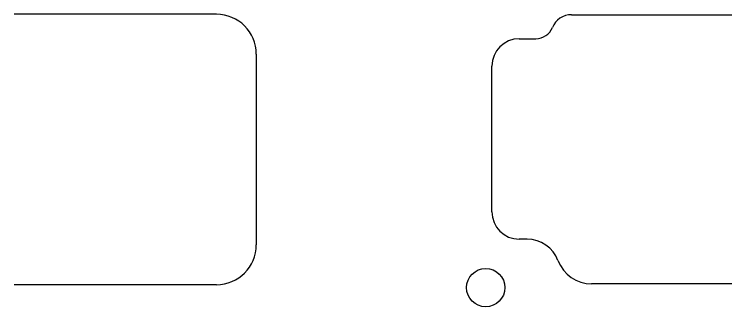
# Model space of a CAD drawing. Header units: millimetres. Extents: x -10 to 277, y -95 to 18.
# Drawn here: x 209.04 to 246.15, y -65.35 to -50.1 of the extents above; entities that cross this region are included whole.
import ezdxf

# ---------------------------------------------------------------- set-up
doc = ezdxf.new("R2010")
doc.units = ezdxf.units.MM
doc.header["$MEASUREMENT"] = 0
doc.layers.add('Edge.Cuts', color=53, linetype='CONTINUOUS')

msp = doc.modelspace()

# ---------------------------------------------------------------- linework, layer by layer
at = {"layer": 'Edge.Cuts', "linetype": 'Continuous'}
for p, q in [((219.5875, -50.1), (209.0375, -50.1)), ((238.10343, -50.1224), (261.95867, -50.1224)), ((235.38061, -51.37456), (236.24622, -51.37456)), ((221.6625, -52.175), (221.6625, -62.125)), ((233.95561, -60.40044), (233.95561, -52.79956)), ((235.78465, -61.82544), (235.38061, -61.82544)), ((219.5875, -64.2), (209.0375, -64.2)), ((260.90655, -64.16191), (239.15555, -64.16191))]:
    msp.add_line(p, q, dxfattribs=at)
at = {"layer": 'Edge.Cuts'}
msp.add_circle((233.63125, -64.35), 1, dxfattribs=at)
for centre, radius, start, end in [((219.587472, -52.175015), 2.075015, 0.0004142, 89.9992269), ((238.10345, -51.1974), 1.075006, 90.001066, 157.9761007), ((236.24622, -50.44615), 0.928411, 270, 337.9772981), ((235.38061, -52.79956), 1.425, 90, 180), ((235.38061, -60.40044), 1.425, 180, 270), ((235.78466, -63.55037), 1.72493, 20.5459762, 90.0003322), ((219.587472, -62.125015), 2.075028, 270.0007731, 0.0004142), ((239.15556, -62.28696), 1.87495, 200.5459234, 269.9996944)]:
    msp.add_arc(centre, radius, start, end, dxfattribs=at)

doc.saveas('drawing.dxf')
